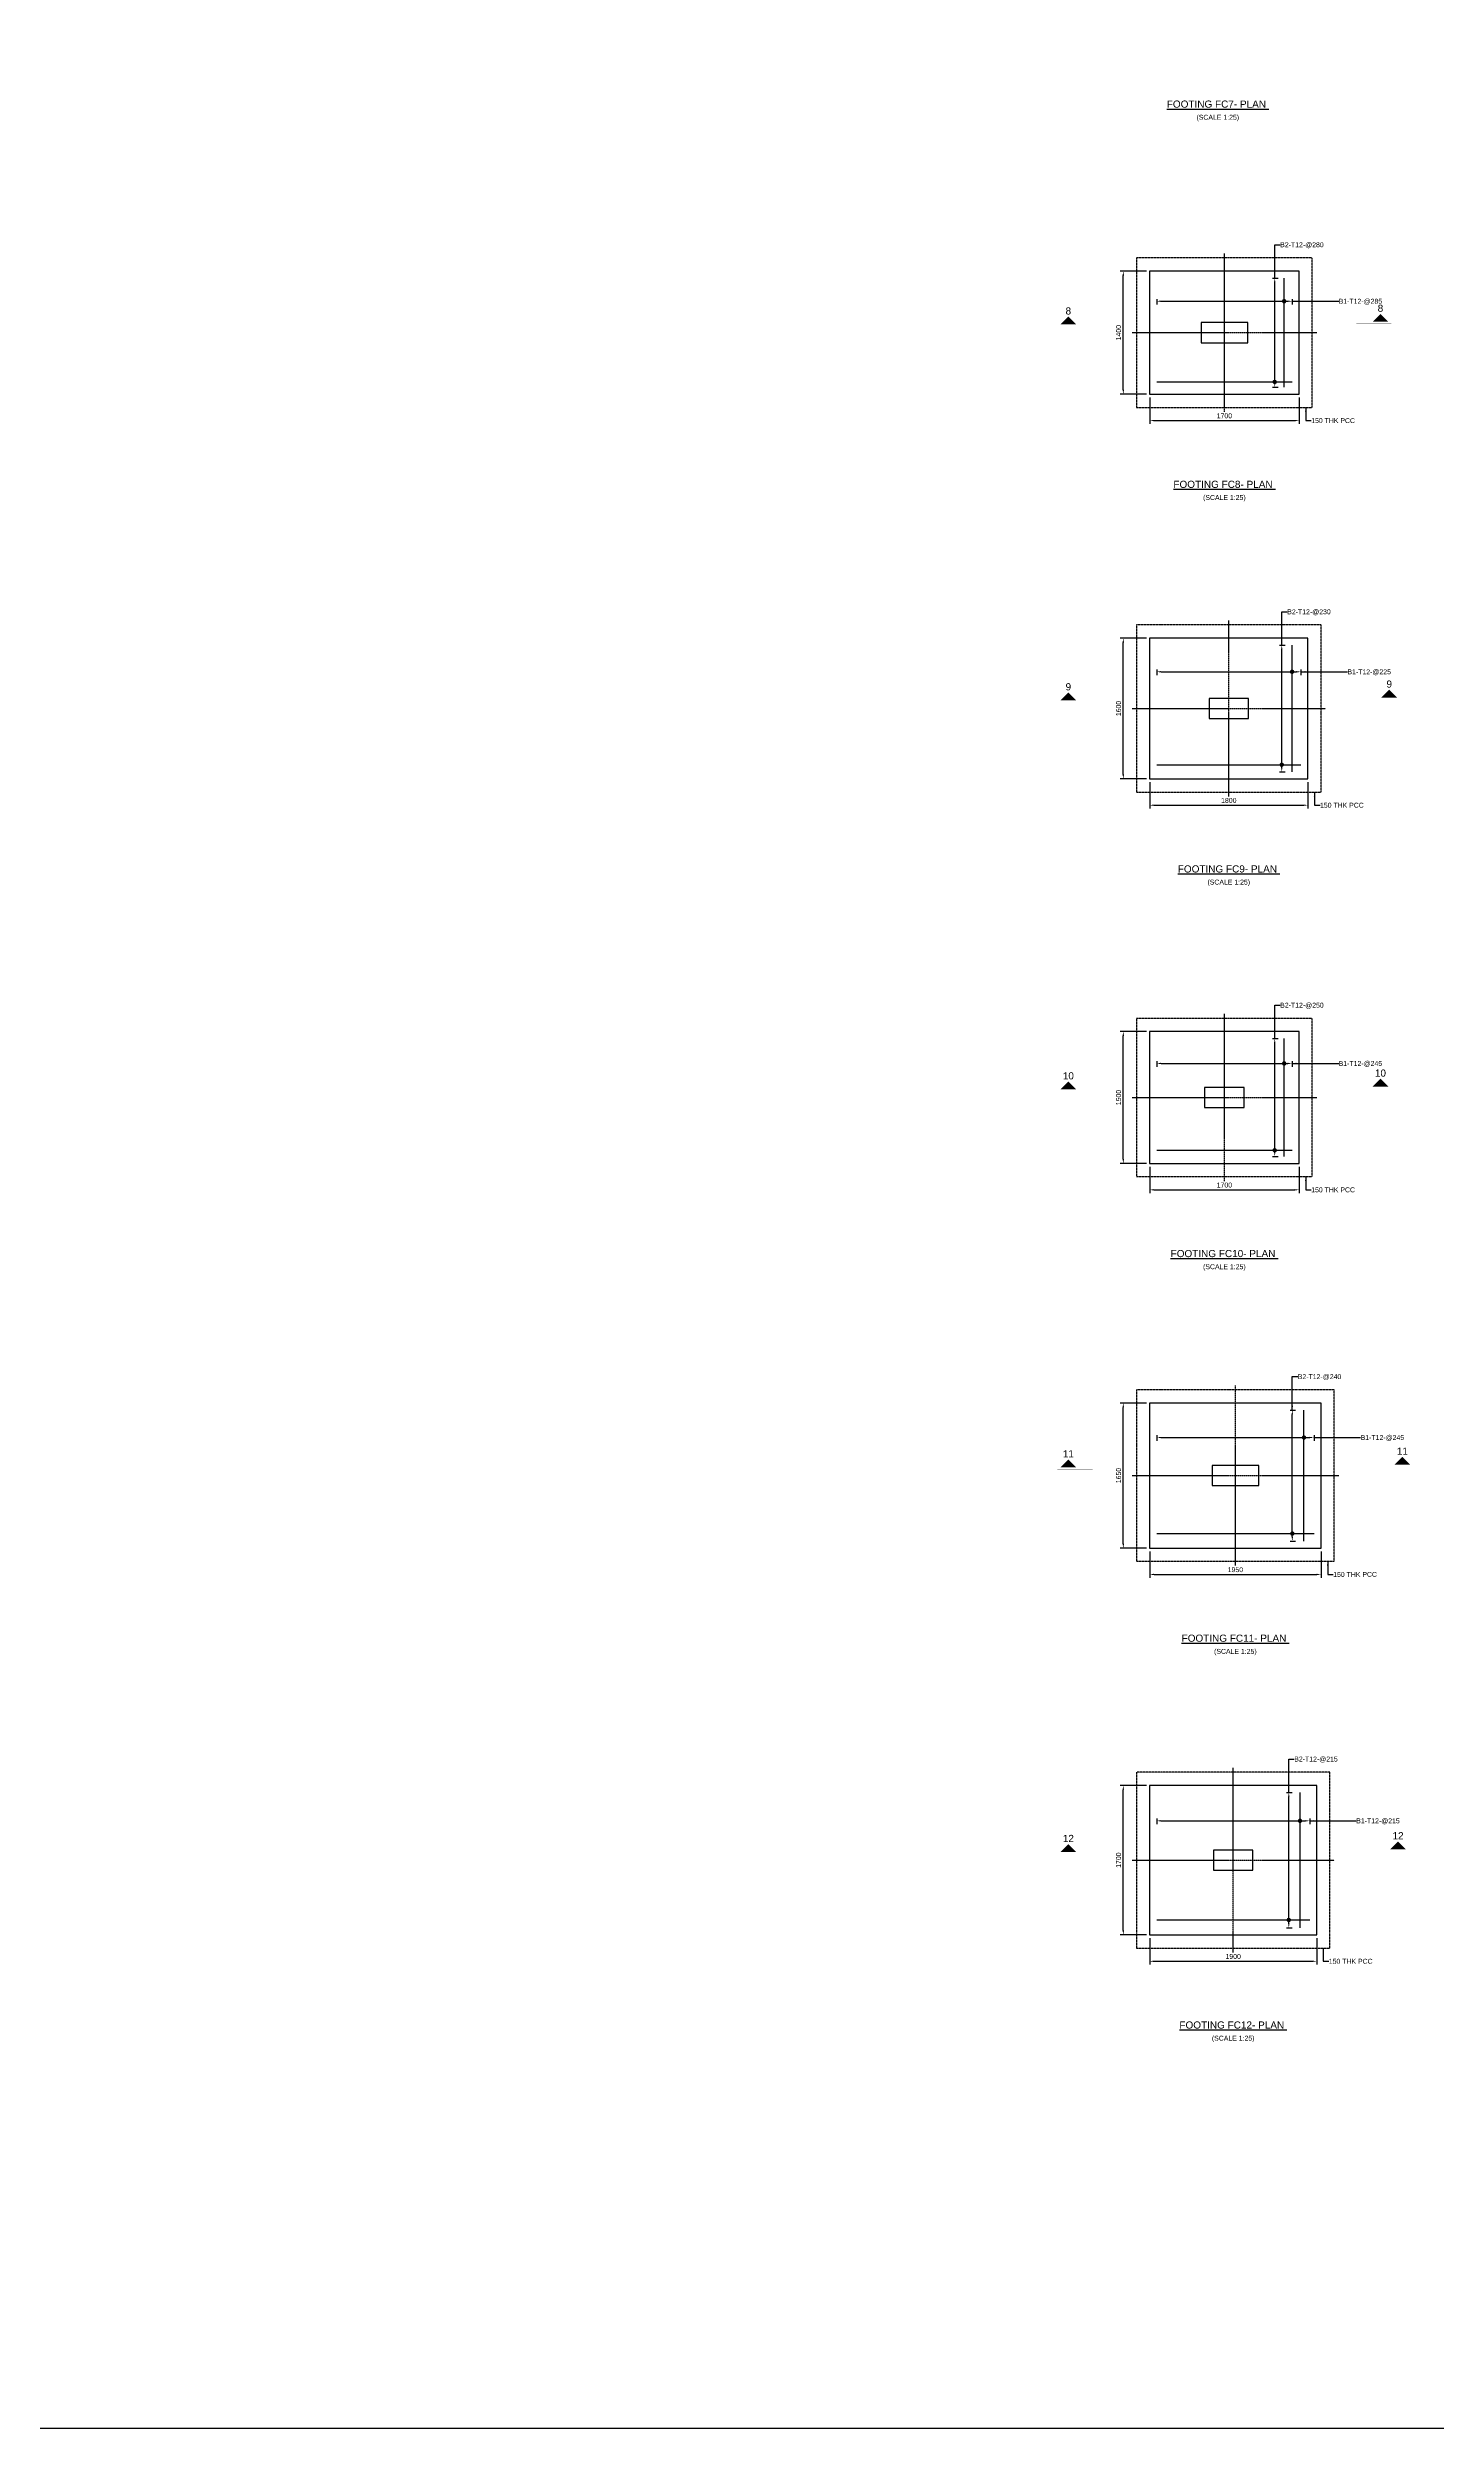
# Model space of a CAD drawing. Header units: inches. Extents: x -816171 to 9366335, y -450961 to 689132.
# Drawn here: x 5578472 to 5641659, y 141360 to 249684 of the extents above; entities that cross this region are included whole.
import ezdxf
from ezdxf.enums import TextEntityAlignment as Align

# ---------------------------------------------------------------- set-up
doc = ezdxf.new("R2010")
doc.units = ezdxf.units.IN
doc.header["$MEASUREMENT"] = 0
doc.linetypes.add('Cline', pattern=[1, 0.625, -0.125, 0.125, -0.125])
doc.linetypes.add('DASHED', pattern=[0.75, 0.5, -0.25])
for name, color, linetype in [('Center Line', 1, 'Continuous'), ('Column', 2, 'Continuous'), ('Dim', 31, 'Continuous'), ('Footing', 4, 'Continuous'), ('Labels', 4, 'Continuous'), ('PCC', 5, 'Continuous'), ('Reinforcement', 130, 'Continuous'), ('Section Mark', 5, 'Continuous'), ('Solid', 25, 'Continuous'), ('Text', 31, 'Continuous')]:
    doc.layers.add(name, color=color, linetype=linetype)
doc.styles.add('SC-FTG1', font='sanss___.ttf')
doc.styles.add('SC-FTG2', font='SansSerif')
doc.dimstyles.new('RccFooting', dxfattribs={"dimtxt": 225, "dimasz": 200, "dimexe": 150, "dimexo": 150, "dimgap": 100, "dimtad": 1, "dimtoh": 1, "dimdec": 4, "dimlfac": 0.25, "dimzin": 0, "dimdsep": 46, "dimtxsty": 'SC-FTG2', "dimcen": 0.09, "dimclrd": 8, "dimclre": 8, "dimclrt": 31, "dimadec": 0, "dimazin": 0, "dimtfac": 1, "dimtdec": 0, "dimtix": 1, "dimtofl": 0, "dimtmove": 0, "dimatfit": 3, "dimfxl": 1, "dimtolj": 1, "dimtzin": 0, "dimarcsym": 0})

# ---------------------------------------------------------------- blocks, each defined once
blk = doc.blocks.new('*D2416')
at = {"layer": 'DEFPOINTS', "color": 0, "transparency": 16777216}
for p in [(5628614, 233914), (5635414, 233914), (5635414, 232714)]:
    blk.add_point(p, dxfattribs=at)
at = {"layer": 'Dim', "color": 8, "lineweight": -2, "transparency": 16777216}
for p, q in [((5628614, 233764), (5628614, 232564)), ((5635414, 233764), (5635414, 232564)), ((5628814, 232714), (5635214, 232714))]:
    blk.add_line(p, q, dxfattribs=at)
at = {"layer": 'Dim', "color": 8, "transparency": 16777216}
for points in [[(5628814, 232747), (5628814, 232681), (5628614, 232714)], [(5635214, 232747), (5635214, 232681), (5635414, 232714)]]:
    blk.add_solid(points, dxfattribs=at)
at = {"layer": 'Dim', "color": 31, "transparency": 16777216, "insert": (5632014, 232930), "char_height": 225, "attachment_point": 5, "style": 'SC-FTG2'}
blk.add_mtext('\\A1;1700', dxfattribs=at)
blk = doc.blocks.new('*D2417')
at = {"layer": 'DEFPOINTS', "color": 0, "transparency": 16777216}
for p in [(5627414, 239514), (5628614, 239514), (5628614, 233914)]:
    blk.add_point(p, dxfattribs=at)
at = {"layer": 'Dim', "color": 8, "lineweight": -2, "transparency": 16777216}
for p, q in [((5628464, 239514), (5627264, 239514)), ((5627414, 234114), (5627414, 239314)), ((5628464, 233914), (5627264, 233914))]:
    blk.add_line(p, q, dxfattribs=at)
at = {"layer": 'Dim', "color": 8, "transparency": 16777216}
for points in [[(5627380, 239314), (5627447, 239314), (5627414, 239514)], [(5627380, 234114), (5627447, 234114), (5627414, 233914)]]:
    blk.add_solid(points, dxfattribs=at)
at = {"layer": 'Dim', "color": 31, "transparency": 16777216, "insert": (5627198, 236714), "char_height": 225, "attachment_point": 5, "rotation": 90, "style": 'SC-FTG2'}
blk.add_mtext('\\A1;1400', dxfattribs=at)
blk = doc.blocks.new('*D2418')
at = {"layer": 'DEFPOINTS', "color": 0, "transparency": 16777216}
for p in [(5634054, 239194), (5634304, 239194), (5634054, 234234)]:
    blk.add_point(p, dxfattribs=at)
at = {"layer": 'Dim', "color": 8, "lineweight": -2, "transparency": 16777216}
for p, q in [((5634204, 239194), (5634454, 239194)), ((5634304, 234434), (5634304, 238994)), ((5634204, 234234), (5634454, 234234))]:
    blk.add_line(p, q, dxfattribs=at)
at = {"layer": 'Dim', "color": 8, "transparency": 16777216}
for points in [[(5634270, 238994), (5634337, 238994), (5634304, 239194)], [(5634270, 234434), (5634337, 234434), (5634304, 234234)]]:
    blk.add_solid(points, dxfattribs=at)
blk = doc.blocks.new('*D2419')
at = {"layer": 'DEFPOINTS', "color": 0, "transparency": 16777216}
for p in [(5628934, 238394), (5635094, 238394), (5635094, 238144)]:
    blk.add_point(p, dxfattribs=at)
at = {"layer": 'Dim', "color": 8, "lineweight": -2, "transparency": 16777216}
for p, q in [((5628934, 238244), (5628934, 237994)), ((5629134, 238144), (5634894, 238144)), ((5635094, 238244), (5635094, 237994))]:
    blk.add_line(p, q, dxfattribs=at)
at = {"layer": 'Dim', "color": 8, "transparency": 16777216}
for points in [[(5629134, 238177), (5629134, 238111), (5628934, 238144)], [(5634894, 238177), (5634894, 238111), (5635094, 238144)]]:
    blk.add_solid(points, dxfattribs=at)
blk = doc.blocks.new('*D2426')
at = {"layer": 'DEFPOINTS', "color": 0, "transparency": 16777216}
for p in [(5628614, 216414), (5635814, 216414), (5635814, 215214)]:
    blk.add_point(p, dxfattribs=at)
at = {"layer": 'Dim', "color": 8, "lineweight": -2, "transparency": 16777216}
for p, q in [((5628614, 216264), (5628614, 215064)), ((5635814, 216264), (5635814, 215064)), ((5628814, 215214), (5635614, 215214))]:
    blk.add_line(p, q, dxfattribs=at)
at = {"layer": 'Dim', "color": 8, "transparency": 16777216}
for points in [[(5628814, 215247), (5628814, 215181), (5628614, 215214)], [(5635614, 215247), (5635614, 215181), (5635814, 215214)]]:
    blk.add_solid(points, dxfattribs=at)
at = {"layer": 'Dim', "color": 31, "transparency": 16777216, "insert": (5632214, 215430), "char_height": 225, "attachment_point": 5, "style": 'SC-FTG2'}
blk.add_mtext('\\A1;1800', dxfattribs=at)
blk = doc.blocks.new('*D2427')
at = {"layer": 'DEFPOINTS', "color": 0, "transparency": 16777216}
for p in [(5627414, 222814), (5628614, 222814), (5628614, 216414)]:
    blk.add_point(p, dxfattribs=at)
at = {"layer": 'Dim', "color": 8, "lineweight": -2, "transparency": 16777216}
for p, q in [((5628464, 222814), (5627264, 222814)), ((5627414, 216614), (5627414, 222614)), ((5628464, 216414), (5627264, 216414))]:
    blk.add_line(p, q, dxfattribs=at)
at = {"layer": 'Dim', "color": 8, "transparency": 16777216}
for points in [[(5627380, 222614), (5627447, 222614), (5627414, 222814)], [(5627380, 216614), (5627447, 216614), (5627414, 216414)]]:
    blk.add_solid(points, dxfattribs=at)
at = {"layer": 'Dim', "color": 31, "transparency": 16777216, "insert": (5627198, 219614), "char_height": 225, "attachment_point": 5, "rotation": 90, "style": 'SC-FTG2'}
blk.add_mtext('\\A1;1600', dxfattribs=at)
blk = doc.blocks.new('*D2428')
at = {"layer": 'DEFPOINTS', "color": 0, "transparency": 16777216}
for p in [(5634374, 222494), (5634624, 222494), (5634374, 216734)]:
    blk.add_point(p, dxfattribs=at)
at = {"layer": 'Dim', "color": 8, "lineweight": -2, "transparency": 16777216}
for p, q in [((5634524, 222494), (5634774, 222494)), ((5634624, 216934), (5634624, 222294)), ((5634524, 216734), (5634774, 216734))]:
    blk.add_line(p, q, dxfattribs=at)
at = {"layer": 'Dim', "color": 8, "transparency": 16777216}
for points in [[(5634590, 222294), (5634657, 222294), (5634624, 222494)], [(5634590, 216934), (5634657, 216934), (5634624, 216734)]]:
    blk.add_solid(points, dxfattribs=at)
blk = doc.blocks.new('*D2429')
at = {"layer": 'DEFPOINTS', "color": 0, "transparency": 16777216}
for p in [(5628934, 221534), (5635494, 221534), (5635494, 221284)]:
    blk.add_point(p, dxfattribs=at)
at = {"layer": 'Dim', "color": 8, "lineweight": -2, "transparency": 16777216}
for p, q in [((5628934, 221384), (5628934, 221134)), ((5629134, 221284), (5635294, 221284)), ((5635494, 221384), (5635494, 221134))]:
    blk.add_line(p, q, dxfattribs=at)
at = {"layer": 'Dim', "color": 8, "transparency": 16777216}
for points in [[(5629134, 221317), (5629134, 221251), (5628934, 221284)], [(5635294, 221317), (5635294, 221251), (5635494, 221284)]]:
    blk.add_solid(points, dxfattribs=at)
blk = doc.blocks.new('*D2436')
at = {"layer": 'DEFPOINTS', "color": 0, "transparency": 16777216}
for p in [(5628614, 198914), (5635414, 198914), (5635414, 197714)]:
    blk.add_point(p, dxfattribs=at)
at = {"layer": 'Dim', "color": 8, "lineweight": -2, "transparency": 16777216}
for p, q in [((5628614, 198764), (5628614, 197564)), ((5635414, 198764), (5635414, 197564)), ((5628814, 197714), (5635214, 197714))]:
    blk.add_line(p, q, dxfattribs=at)
at = {"layer": 'Dim', "color": 8, "transparency": 16777216}
for points in [[(5628814, 197747), (5628814, 197681), (5628614, 197714)], [(5635214, 197747), (5635214, 197681), (5635414, 197714)]]:
    blk.add_solid(points, dxfattribs=at)
at = {"layer": 'Dim', "color": 31, "transparency": 16777216, "insert": (5632014, 197930), "char_height": 225, "attachment_point": 5, "style": 'SC-FTG2'}
blk.add_mtext('\\A1;1700', dxfattribs=at)
blk = doc.blocks.new('*D2437')
at = {"layer": 'DEFPOINTS', "color": 0, "transparency": 16777216}
for p in [(5627414, 204914), (5628614, 204914), (5628614, 198914)]:
    blk.add_point(p, dxfattribs=at)
at = {"layer": 'Dim', "color": 8, "lineweight": -2, "transparency": 16777216}
for p, q in [((5628464, 204914), (5627264, 204914)), ((5627414, 199114), (5627414, 204714)), ((5628464, 198914), (5627264, 198914))]:
    blk.add_line(p, q, dxfattribs=at)
at = {"layer": 'Dim', "color": 8, "transparency": 16777216}
for points in [[(5627380, 204714), (5627447, 204714), (5627414, 204914)], [(5627380, 199114), (5627447, 199114), (5627414, 198914)]]:
    blk.add_solid(points, dxfattribs=at)
at = {"layer": 'Dim', "color": 31, "transparency": 16777216, "insert": (5627198, 201914), "char_height": 225, "attachment_point": 5, "rotation": 90, "style": 'SC-FTG2'}
blk.add_mtext('\\A1;1500', dxfattribs=at)
blk = doc.blocks.new('*D2438')
at = {"layer": 'DEFPOINTS', "color": 0, "transparency": 16777216}
for p in [(5634054, 204594), (5634304, 204594), (5634054, 199234)]:
    blk.add_point(p, dxfattribs=at)
at = {"layer": 'Dim', "color": 8, "lineweight": -2, "transparency": 16777216}
for p, q in [((5634204, 204594), (5634454, 204594)), ((5634304, 199434), (5634304, 204394)), ((5634204, 199234), (5634454, 199234))]:
    blk.add_line(p, q, dxfattribs=at)
at = {"layer": 'Dim', "color": 8, "transparency": 16777216}
for points in [[(5634270, 204394), (5634337, 204394), (5634304, 204594)], [(5634270, 199434), (5634337, 199434), (5634304, 199234)]]:
    blk.add_solid(points, dxfattribs=at)
blk = doc.blocks.new('*D2439')
at = {"layer": 'DEFPOINTS', "color": 0, "transparency": 16777216}
for p in [(5628934, 203714), (5635094, 203714), (5635094, 203464)]:
    blk.add_point(p, dxfattribs=at)
at = {"layer": 'Dim', "color": 8, "lineweight": -2, "transparency": 16777216}
for p, q in [((5628934, 203564), (5628934, 203314)), ((5629134, 203464), (5634894, 203464)), ((5635094, 203564), (5635094, 203314))]:
    blk.add_line(p, q, dxfattribs=at)
at = {"layer": 'Dim', "color": 8, "transparency": 16777216}
for points in [[(5629134, 203497), (5629134, 203431), (5628934, 203464)], [(5634894, 203497), (5634894, 203431), (5635094, 203464)]]:
    blk.add_solid(points, dxfattribs=at)
blk = doc.blocks.new('*D2446')
at = {"layer": 'DEFPOINTS', "color": 0, "transparency": 16777216}
for p in [(5628614, 181414), (5636414, 181414), (5636414, 180214)]:
    blk.add_point(p, dxfattribs=at)
at = {"layer": 'Dim', "color": 8, "lineweight": -2, "transparency": 16777216}
for p, q in [((5628614, 181264), (5628614, 180064)), ((5636414, 181264), (5636414, 180064)), ((5628814, 180214), (5636214, 180214))]:
    blk.add_line(p, q, dxfattribs=at)
at = {"layer": 'Dim', "color": 8, "transparency": 16777216}
for points in [[(5628814, 180247), (5628814, 180181), (5628614, 180214)], [(5636214, 180247), (5636214, 180181), (5636414, 180214)]]:
    blk.add_solid(points, dxfattribs=at)
at = {"layer": 'Dim', "color": 31, "transparency": 16777216, "insert": (5632514, 180430), "char_height": 225, "attachment_point": 5, "style": 'SC-FTG2'}
blk.add_mtext('\\A1;1950', dxfattribs=at)
blk = doc.blocks.new('*D2447')
at = {"layer": 'DEFPOINTS', "color": 0, "transparency": 16777216}
for p in [(5627414, 188014), (5628614, 188014), (5628614, 181414)]:
    blk.add_point(p, dxfattribs=at)
at = {"layer": 'Dim', "color": 8, "lineweight": -2, "transparency": 16777216}
for p, q in [((5628464, 188014), (5627264, 188014)), ((5627414, 181614), (5627414, 187814)), ((5628464, 181414), (5627264, 181414))]:
    blk.add_line(p, q, dxfattribs=at)
at = {"layer": 'Dim', "color": 8, "transparency": 16777216}
for points in [[(5627380, 187814), (5627447, 187814), (5627414, 188014)], [(5627380, 181614), (5627447, 181614), (5627414, 181414)]]:
    blk.add_solid(points, dxfattribs=at)
at = {"layer": 'Dim', "color": 31, "transparency": 16777216, "insert": (5627198, 184714), "char_height": 225, "attachment_point": 5, "rotation": 90, "style": 'SC-FTG2'}
blk.add_mtext('\\A1;1650', dxfattribs=at)
blk = doc.blocks.new('*D2448')
at = {"layer": 'DEFPOINTS', "color": 0, "transparency": 16777216}
for p in [(5634854, 187694), (5635104, 187694), (5634854, 181734)]:
    blk.add_point(p, dxfattribs=at)
at = {"layer": 'Dim', "color": 8, "lineweight": -2, "transparency": 16777216}
for p, q in [((5635004, 187694), (5635254, 187694)), ((5635104, 181934), (5635104, 187494)), ((5635004, 181734), (5635254, 181734))]:
    blk.add_line(p, q, dxfattribs=at)
at = {"layer": 'Dim', "color": 8, "transparency": 16777216}
for points in [[(5635070, 187494), (5635137, 187494), (5635104, 187694)], [(5635070, 181934), (5635137, 181934), (5635104, 181734)]]:
    blk.add_solid(points, dxfattribs=at)
blk = doc.blocks.new('*D2449')
at = {"layer": 'DEFPOINTS', "color": 0, "transparency": 16777216}
for p in [(5628934, 186694), (5636094, 186694), (5636094, 186444)]:
    blk.add_point(p, dxfattribs=at)
at = {"layer": 'Dim', "color": 8, "lineweight": -2, "transparency": 16777216}
for p, q in [((5628934, 186544), (5628934, 186294)), ((5629134, 186444), (5635894, 186444)), ((5636094, 186544), (5636094, 186294))]:
    blk.add_line(p, q, dxfattribs=at)
at = {"layer": 'Dim', "color": 8, "transparency": 16777216}
for points in [[(5629134, 186477), (5629134, 186411), (5628934, 186444)], [(5635894, 186477), (5635894, 186411), (5636094, 186444)]]:
    blk.add_solid(points, dxfattribs=at)
blk = doc.blocks.new('*D2460')
at = {"layer": 'DEFPOINTS', "color": 0, "transparency": 16777216}
for p in [(5628614, 163814), (5636214, 163814), (5636214, 162614)]:
    blk.add_point(p, dxfattribs=at)
at = {"layer": 'Dim', "color": 8, "lineweight": -2, "transparency": 16777216}
for p, q in [((5628614, 163664), (5628614, 162464)), ((5636214, 163664), (5636214, 162464)), ((5628814, 162614), (5636014, 162614))]:
    blk.add_line(p, q, dxfattribs=at)
at = {"layer": 'Dim', "color": 8, "transparency": 16777216}
for points in [[(5628814, 162647), (5628814, 162581), (5628614, 162614)], [(5636014, 162647), (5636014, 162581), (5636214, 162614)]]:
    blk.add_solid(points, dxfattribs=at)
at = {"layer": 'Dim', "color": 31, "transparency": 16777216, "insert": (5632414, 162830), "char_height": 225, "attachment_point": 5, "style": 'SC-FTG2'}
blk.add_mtext('\\A1;1900', dxfattribs=at)
blk = doc.blocks.new('*D2461')
at = {"layer": 'DEFPOINTS', "color": 0, "transparency": 16777216}
for p in [(5627414, 170614), (5628614, 170614), (5628614, 163814)]:
    blk.add_point(p, dxfattribs=at)
at = {"layer": 'Dim', "color": 8, "lineweight": -2, "transparency": 16777216}
for p, q in [((5628464, 170614), (5627264, 170614)), ((5627414, 164014), (5627414, 170414)), ((5628464, 163814), (5627264, 163814))]:
    blk.add_line(p, q, dxfattribs=at)
at = {"layer": 'Dim', "color": 8, "transparency": 16777216}
for points in [[(5627380, 170414), (5627447, 170414), (5627414, 170614)], [(5627380, 164014), (5627447, 164014), (5627414, 163814)]]:
    blk.add_solid(points, dxfattribs=at)
at = {"layer": 'Dim', "color": 31, "transparency": 16777216, "insert": (5627198, 167214), "char_height": 225, "attachment_point": 5, "rotation": 90, "style": 'SC-FTG2'}
blk.add_mtext('\\A1;1700', dxfattribs=at)
blk = doc.blocks.new('*D2462')
at = {"layer": 'DEFPOINTS', "color": 0, "transparency": 16777216}
for p in [(5634694, 170294), (5634944, 170294), (5634694, 164134)]:
    blk.add_point(p, dxfattribs=at)
at = {"layer": 'Dim', "color": 8, "lineweight": -2, "transparency": 16777216}
for p, q in [((5634844, 170294), (5635094, 170294)), ((5634944, 164334), (5634944, 170094)), ((5634844, 164134), (5635094, 164134))]:
    blk.add_line(p, q, dxfattribs=at)
at = {"layer": 'Dim', "color": 8, "transparency": 16777216}
for points in [[(5634910, 170094), (5634977, 170094), (5634944, 170294)], [(5634910, 164334), (5634977, 164334), (5634944, 164134)]]:
    blk.add_solid(points, dxfattribs=at)
blk = doc.blocks.new('*D2463')
at = {"layer": 'DEFPOINTS', "color": 0, "transparency": 16777216}
for p in [(5628934, 169254), (5635894, 169254), (5635894, 169004)]:
    blk.add_point(p, dxfattribs=at)
at = {"layer": 'Dim', "color": 8, "lineweight": -2, "transparency": 16777216}
for p, q in [((5628934, 169104), (5628934, 168854)), ((5629134, 169004), (5635694, 169004)), ((5635894, 169104), (5635894, 168854))]:
    blk.add_line(p, q, dxfattribs=at)
at = {"layer": 'Dim', "color": 8, "transparency": 16777216}
for points in [[(5629134, 169037), (5629134, 168971), (5628934, 169004)], [(5635694, 169037), (5635694, 168971), (5635894, 169004)]]:
    blk.add_solid(points, dxfattribs=at)

msp = doc.modelspace()

# ---------------------------------------------------------------- hatches: boundary and pattern name
at = {"layer": 'Solid'}
for points in [[(5624563.62815, 237090.1347), (5624913.62815, 237440.1347), (5625263.62815, 237090.1347), (5624563.62815, 237090.1347)], [(5639463.62815, 237214.1347), (5639113.62815, 237564.1347), (5638763.62815, 237214.1347), (5639463.62815, 237214.1347)], [(5624563.62815, 219990.1347), (5624913.62815, 220340.1347), (5625263.62815, 219990.1347), (5624563.62815, 219990.1347)], [(5639863.62815, 220114.1347), (5639513.62815, 220464.1347), (5639163.62815, 220114.1347), (5639863.62815, 220114.1347)], [(5624563.62815, 202290.1347), (5624913.62815, 202640.1347), (5625263.62815, 202290.1347), (5624563.62815, 202290.1347)], [(5639463.62815, 202414.1347), (5639113.62815, 202764.1347), (5638763.62815, 202414.1347), (5639463.62815, 202414.1347)], [(5624563.62815, 185090.1347), (5624913.62815, 185440.1347), (5625263.62815, 185090.1347), (5624563.62815, 185090.1347)], [(5640463.62815, 185214.1347), (5640113.62815, 185564.1347), (5639763.62815, 185214.1347), (5640463.62815, 185214.1347)], [(5624563.62815, 167590.1347), (5624913.62815, 167940.1347), (5625263.62815, 167590.1347), (5624563.62815, 167590.1347)], [(5640263.62815, 167714.1347), (5639913.62815, 168064.1347), (5639563.62815, 167714.1347), (5640263.62815, 167714.1347)]]:
    msp.add_hatch(color=256, dxfattribs=at).paths.add_polyline_path(points, flags=0)

# ---------------------------------------------------------------- linework, layer by layer
msp.add_lwpolyline([(5266849.35229, 395952.13534), (5795953.51014, 395952.13534), (5795953.51014, 141360.22388), (5266849.35229, 141360.22388)], close=True)
at = {"layer": 'Center Line', "linetype": 'Cline'}
for points in [[(5632013.62815, 233114.1347), (5632013.62815, 240314.1347)], [(5627813.62815, 236714.1347), (5636213.62815, 236714.1347)], [(5632213.62815, 215614.1347), (5632213.62815, 223614.1347)], [(5627813.62815, 219614.1347), (5636613.62815, 219614.1347)], [(5632013.62815, 198114.1347), (5632013.62815, 205714.1347)], [(5627813.62815, 201914.1347), (5636213.62815, 201914.1347)], [(5632513.62815, 180614.1347), (5632513.62815, 188814.1347)], [(5627813.62815, 184714.1347), (5637213.62815, 184714.1347)], [(5632413.62815, 163014.1347), (5632413.62815, 171414.1347)], [(5627813.62815, 167214.1347), (5637013.62815, 167214.1347)]]:
    msp.add_lwpolyline(points, dxfattribs=at)
at = {"layer": 'Column'}
for points in [[(5630953.62815, 236254.1347), (5633073.62815, 236254.1347), (5633073.62815, 237174.1347), (5630953.62815, 237174.1347), (5630953.62815, 236254.1347)], [(5631313.62815, 219154.1347), (5633113.62815, 219154.1347), (5633113.62815, 220074.1347), (5631313.62815, 220074.1347), (5631313.62815, 219154.1347)], [(5631113.62815, 201454.1347), (5632913.62815, 201454.1347), (5632913.62815, 202374.1347), (5631113.62815, 202374.1347), (5631113.62815, 201454.1347)], [(5631453.62815, 184254.1347), (5633573.62815, 184254.1347), (5633573.62815, 185174.1347), (5631453.62815, 185174.1347), (5631453.62815, 184254.1347)], [(5631513.62815, 166754.1347), (5633313.62815, 166754.1347), (5633313.62815, 167674.1347), (5631513.62815, 167674.1347), (5631513.62815, 166754.1347)]]:
    msp.add_lwpolyline(points, dxfattribs=at)
at = {"layer": 'Dim', "color": 8, "const_width": 100}
for points in [[(5634683.62815, 238144.1347, 1), (5634783.62815, 238144.1347, 1)], [(5634253.62815, 234474.1347, 1), (5634353.62815, 234474.1347, 1)], [(5635043.62815, 221284.1347, 1), (5635143.62815, 221284.1347, 1)], [(5634573.62815, 217054.1347, 1), (5634673.62815, 217054.1347, 1)], [(5634683.62815, 203464.1347, 1), (5634783.62815, 203464.1347, 1)], [(5634253.62815, 199514.1347, 1), (5634353.62815, 199514.1347, 1)], [(5635583.62815, 186444.1347, 1), (5635683.62815, 186444.1347, 1)], [(5635053.62815, 182074.1347, 1), (5635153.62815, 182074.1347, 1)], [(5635403.62815, 169004.1347, 1), (5635503.62815, 169004.1347, 1)], [(5634893.62815, 164494.1347, 1), (5634993.62815, 164494.1347, 1)]]:
    msp.add_lwpolyline(points, format="xyb", close=True, dxfattribs=at)
at = {"layer": 'Footing'}
for points in [[(5628613.62815, 233914.1347), (5635413.62815, 233914.1347), (5635413.62815, 239514.1347), (5628613.62815, 239514.1347), (5628613.62815, 233914.1347)], [(5628613.62815, 216414.1347), (5635813.62815, 216414.1347), (5635813.62815, 222814.1347), (5628613.62815, 222814.1347), (5628613.62815, 216414.1347)], [(5628613.62815, 198914.1347), (5635413.62815, 198914.1347), (5635413.62815, 204914.1347), (5628613.62815, 204914.1347), (5628613.62815, 198914.1347)], [(5628613.62815, 181414.1347), (5636413.62815, 181414.1347), (5636413.62815, 188014.1347), (5628613.62815, 188014.1347), (5628613.62815, 181414.1347)], [(5628613.62815, 163814.1347), (5636213.62815, 163814.1347), (5636213.62815, 170614.1347), (5628613.62815, 170614.1347), (5628613.62815, 163814.1347)]]:
    msp.add_lwpolyline(points, dxfattribs=at)
at = {"layer": 'PCC', "linetype": 'DASHED'}
for points in [[(5628013.62815, 233314.1347), (5636013.62815, 233314.1347), (5636013.62815, 240114.1347), (5628013.62815, 240114.1347), (5628013.62815, 233314.1347)], [(5628013.62815, 215814.1347), (5636413.62815, 215814.1347), (5636413.62815, 223414.1347), (5628013.62815, 223414.1347), (5628013.62815, 215814.1347)], [(5628013.62815, 198314.1347), (5636013.62815, 198314.1347), (5636013.62815, 205514.1347), (5628013.62815, 205514.1347), (5628013.62815, 198314.1347)], [(5628013.62815, 180814.1347), (5637013.62815, 180814.1347), (5637013.62815, 188614.1347), (5628013.62815, 188614.1347), (5628013.62815, 180814.1347)], [(5628013.62815, 163214.1347), (5636813.62815, 163214.1347), (5636813.62815, 171214.1347), (5628013.62815, 171214.1347), (5628013.62815, 163214.1347)]]:
    msp.add_lwpolyline(points, dxfattribs=at)
at = {"layer": 'Reinforcement'}
for points in [[(5634733.62815, 234234.1347), (5634733.62815, 239194.1347)], [(5628933.62815, 234474.1347), (5635093.62815, 234474.1347)], [(5635093.62815, 216734.1347), (5635093.62815, 222494.1347)], [(5628933.62815, 217054.1347), (5635493.62815, 217054.1347)], [(5634733.62815, 199234.1347), (5634733.62815, 204594.1347)], [(5628933.62815, 199514.1347), (5635093.62815, 199514.1347)], [(5635633.62815, 181734.1347), (5635633.62815, 187694.1347)], [(5628933.62815, 182074.1347), (5636093.62815, 182074.1347)], [(5635453.62815, 164134.1347), (5635453.62815, 170294.1347)], [(5628933.62815, 164494.1347), (5635893.62815, 164494.1347)]]:
    msp.add_lwpolyline(points, dxfattribs=at)
at = {"layer": 'Section Mark', "const_width": 5}
for points in [[(5624563.62815, 237090.1347), (5624913.62815, 237440.1347), (5625263.62815, 237090.1347), (5624563.62815, 237090.1347)], [(5639463.62815, 237214.1347), (5639113.62815, 237564.1347), (5638763.62815, 237214.1347), (5639463.62815, 237214.1347)], [(5626013.62815, 236990.1347), (5624413.62815, 236990.1347)], [(5638013.62815, 237114.1347), (5639613.62815, 237114.1347)], [(5624563.62815, 219990.1347), (5624913.62815, 220340.1347), (5625263.62815, 219990.1347), (5624563.62815, 219990.1347)], [(5638413.62815, 220014.1347), (5640013.62815, 220014.1347)], [(5639863.62815, 220114.1347), (5639513.62815, 220464.1347), (5639163.62815, 220114.1347), (5639863.62815, 220114.1347)], [(5626013.62815, 219890.1347), (5624413.62815, 219890.1347)], [(5624563.62815, 202290.1347), (5624913.62815, 202640.1347), (5625263.62815, 202290.1347), (5624563.62815, 202290.1347)], [(5639463.62815, 202414.1347), (5639113.62815, 202764.1347), (5638763.62815, 202414.1347), (5639463.62815, 202414.1347)], [(5626013.62815, 202190.1347), (5624413.62815, 202190.1347)], [(5638013.62815, 202314.1347), (5639613.62815, 202314.1347)], [(5624563.62815, 185090.1347), (5624913.62815, 185440.1347), (5625263.62815, 185090.1347), (5624563.62815, 185090.1347)], [(5640463.62815, 185214.1347), (5640113.62815, 185564.1347), (5639763.62815, 185214.1347), (5640463.62815, 185214.1347)], [(5626013.62815, 184990.1347), (5624413.62815, 184990.1347)], [(5639013.62815, 185114.1347), (5640613.62815, 185114.1347)], [(5624563.62815, 167590.1347), (5624913.62815, 167940.1347), (5625263.62815, 167590.1347), (5624563.62815, 167590.1347)], [(5640263.62815, 167714.1347), (5639913.62815, 168064.1347), (5639563.62815, 167714.1347), (5640263.62815, 167714.1347)], [(5626013.62815, 167490.1347), (5624413.62815, 167490.1347)], [(5638813.62815, 167614.1347), (5640413.62815, 167614.1347)]]:
    msp.add_lwpolyline(points, dxfattribs=at)

# ---------------------------------------------------------------- texts
at = {"layer": 'Dim', "style": 'SC-FTG2'}
for p in [(5635963.62815, 232714.1347), (5636363.62815, 215214.1347), (5635963.62815, 197714.1347), (5636963.62815, 180214.1347), (5636763.62815, 162614.1347)]:
    msp.add_text('150 THK PCC', height=225, dxfattribs=at).set_placement(p, align=Align.MIDDLE_LEFT)
at = {"layer": 'Labels', "style": 'SC-FTG1'}
for s, p in [('%%uFOOTING FC7- PLAN ', (5631713.62815, 247114.1347)), ('%%uFOOTING FC8- PLAN ', (5632013.62815, 229814.1347)), ('%%uFOOTING FC9- PLAN ', (5632213.62815, 212314.1347)), ('%%uFOOTING FC10- PLAN ', (5632013.62815, 194814.1347)), ('%%uFOOTING FC11- PLAN ', (5632513.62815, 177314.1347)), ('%%uFOOTING FC12- PLAN ', (5632413.62815, 159714.1347))]:
    msp.add_text(s, height=325, dxfattribs=at).set_placement(p, align=Align.MIDDLE_CENTER)
at = {"layer": 'Section Mark', "style": 'SC-FTG1'}
for s, p in [('8', (5624913.62815, 237702.6347)), ('8', (5639113.62815, 237826.6347)), ('9', (5624913.62815, 220602.6347)), ('9', (5639513.62815, 220726.6347)), ('10', (5624913.62815, 202902.6347)), ('10', (5639113.62815, 203026.6347)), ('11', (5624913.62815, 185702.6347)), ('11', (5640113.62815, 185826.6347)), ('12', (5624913.62815, 168202.6347)), ('12', (5639913.62815, 168326.6347))]:
    msp.add_text(s, height=325, dxfattribs=at).set_placement(p, align=Align.MIDDLE_CENTER)
at = {"layer": 'Text', "style": 'SC-FTG1'}
for p in [(5631713.62815, 246514.1347), (5632013.62815, 229214.1347), (5632213.62815, 211714.1347), (5632013.62815, 194214.1347), (5632513.62815, 176714.1347), (5632413.62815, 159114.1347)]:
    msp.add_text('(SCALE 1:25)', height=225, dxfattribs=at).set_placement(p, align=Align.MIDDLE_CENTER)
for s, p in [('B2-T12-@280', (5634553.62815, 240714.1347)), ('B1-T12-@285', (5637213.62815, 238144.1347)), ('B2-T12-@230', (5634873.62815, 224014.1347)), ('B1-T12-@225', (5637613.62815, 221284.1347)), ('B2-T12-@250', (5634553.62815, 206114.1347)), ('B1-T12-@245', (5637213.62815, 203464.1347)), ('B2-T12-@240', (5635353.62815, 189214.1347)), ('B1-T12-@245', (5638213.62815, 186444.1347)), ('B2-T12-@215', (5635193.62815, 171814.1347)), ('B1-T12-@215', (5638013.62815, 169004.1347))]:
    msp.add_text(s, height=225, dxfattribs=at).set_placement(p, align=Align.MIDDLE_LEFT)

# ---------------------------------------------------------------- dimensions: what is measured, and where the dimension line sits
at = {"layer": 'Dim'}
for p1, p2, distance, text, picture, middle in [((5628613.62815, 233914.1347), (5628613.62815, 239514.1347), 1200, '1400', '*D2417', (5627197.73309, 236714.1347)), ((5628613.62815, 233914.1347), (5635413.62815, 233914.1347), -1200, '1700', '*D2416', (5632013.62815, 232930.02976)), ((5628613.62815, 216414.1347), (5628613.62815, 222814.1347), 1200, '1600', '*D2427', (5627197.57877, 219614.1347)), ((5628613.62815, 216414.1347), (5635813.62815, 216414.1347), -1200, '1800', '*D2426', (5632213.62815, 215430.02976)), ((5628613.62815, 198914.1347), (5628613.62815, 204914.1347), 1200, '1500', '*D2437', (5627197.73309, 201914.1347)), ((5628613.62815, 198914.1347), (5635413.62815, 198914.1347), -1200, '1700', '*D2436', (5632013.62815, 197930.02976)), ((5628613.62815, 181414.1347), (5628613.62815, 188014.1347), 1200, '1650', '*D2447', (5627197.57877, 184714.1347)), ((5628613.62815, 181414.1347), (5636413.62815, 181414.1347), -1200, '1950', '*D2446', (5632513.62815, 180430.02976)), ((5628613.62815, 163814.1347), (5628613.62815, 170614.1347), 1200, '1700', '*D2461', (5627197.73309, 167214.1347)), ((5628613.62815, 163814.1347), (5636213.62815, 163814.1347), -1200, '1900', '*D2460', (5632413.62815, 162830.02976))]:
    dim = msp.add_aligned_dim(p1=p1, p2=p2, distance=distance, text=text, dimstyle='RccFooting', dxfattribs=at)
    dim.commit()
    dim.dimension.update_dxf_attribs({"geometry": picture, "text_midpoint": middle})
for base, p1, p2, angle, picture, middle in [((5635093.62815, 238144.1347), (5628933.62815, 238394.1347), (5635093.62815, 238394.1347), 0, '*D2419', (5633433.62815, 238144.1347)), ((5634303.62815, 239194.1347), (5634053.62815, 234234.1347), (5634053.62815, 239194.1347), 90, '*D2418', (5634303.62815, 235774.1347)), ((5634623.62815, 222494.1347), (5634373.62815, 216734.1347), (5634373.62815, 222494.1347), 90, '*D2428', (5634623.62815, 218354.1347)), ((5635493.62815, 221284.1347), (5628933.62815, 221534.1347), (5635493.62815, 221534.1347), 0, '*D2429', (5633793.62815, 221284.1347)), ((5635093.62815, 203464.1347), (5628933.62815, 203714.1347), (5635093.62815, 203714.1347), 0, '*D2439', (5633433.62815, 203464.1347)), ((5634303.62815, 204594.1347), (5634053.62815, 199234.1347), (5634053.62815, 204594.1347), 90, '*D2438', (5634303.62815, 200814.1347)), ((5635103.62815, 187694.1347), (5634853.62815, 181734.1347), (5634853.62815, 187694.1347), 90, '*D2448', (5635103.62815, 183374.1347)), ((5636093.62815, 186444.1347), (5628933.62815, 186694.1347), (5636093.62815, 186694.1347), 0, '*D2449', (5634333.62815, 186444.1347)), ((5634943.62815, 170294.1347), (5634693.62815, 164134.1347), (5634693.62815, 170294.1347), 90, '*D2462', (5634943.62815, 165794.1347)), ((5635893.62815, 169004.1347), (5628933.62815, 169254.1347), (5635893.62815, 169254.1347), 0, '*D2463', (5634153.62815, 169004.1347))]:
    dim = msp.add_linear_dim(base=base, p1=p1, p2=p2, angle=angle, text=' ', dimstyle='RccFooting', override={"dimjust": 0}, dxfattribs=at)
    dim.commit()
    dim.dimension.update_dxf_attribs({"geometry": picture, "text_midpoint": middle, "dimtype": 161})

# ---------------------------------------------------------------- leaders
at = {"layer": 'Dim', "color": 8}
for points in [[(5634303.62815, 239194.1347), (5634303.62815, 240714.1347), (5634553.62815, 240714.1347)], [(5635093.62815, 238144.1347), (5637213.62815, 238144.1347), (5637213.62815, 238144.1347)], [(5635713.62815, 233314.1347), (5635713.62815, 232714.1347), (5635963.62815, 232714.1347)], [(5634623.62815, 222494.1347), (5634623.62815, 224014.1347), (5634873.62815, 224014.1347)], [(5635493.62815, 221284.1347), (5637613.62815, 221284.1347), (5637613.62815, 221284.1347)], [(5636113.62815, 215814.1347), (5636113.62815, 215214.1347), (5636363.62815, 215214.1347)], [(5634303.62815, 204594.1347), (5634303.62815, 206114.1347), (5634553.62815, 206114.1347)], [(5635093.62815, 203464.1347), (5637213.62815, 203464.1347), (5637213.62815, 203464.1347)], [(5635713.62815, 198314.1347), (5635713.62815, 197714.1347), (5635963.62815, 197714.1347)], [(5635103.62815, 187694.1347), (5635103.62815, 189214.1347), (5635353.62815, 189214.1347)], [(5636093.62815, 186444.1347), (5638213.62815, 186444.1347), (5638213.62815, 186444.1347)], [(5636713.62815, 180814.1347), (5636713.62815, 180214.1347), (5636963.62815, 180214.1347)], [(5634943.62815, 170294.1347), (5634943.62815, 171814.1347), (5635193.62815, 171814.1347)], [(5635893.62815, 169004.1347), (5638013.62815, 169004.1347), (5638013.62815, 169004.1347)], [(5636513.62815, 163214.1347), (5636513.62815, 162614.1347), (5636763.62815, 162614.1347)]]:
    msp.add_leader(points, dimstyle='RccFooting', dxfattribs=at)

doc.saveas('drawing.dxf')
